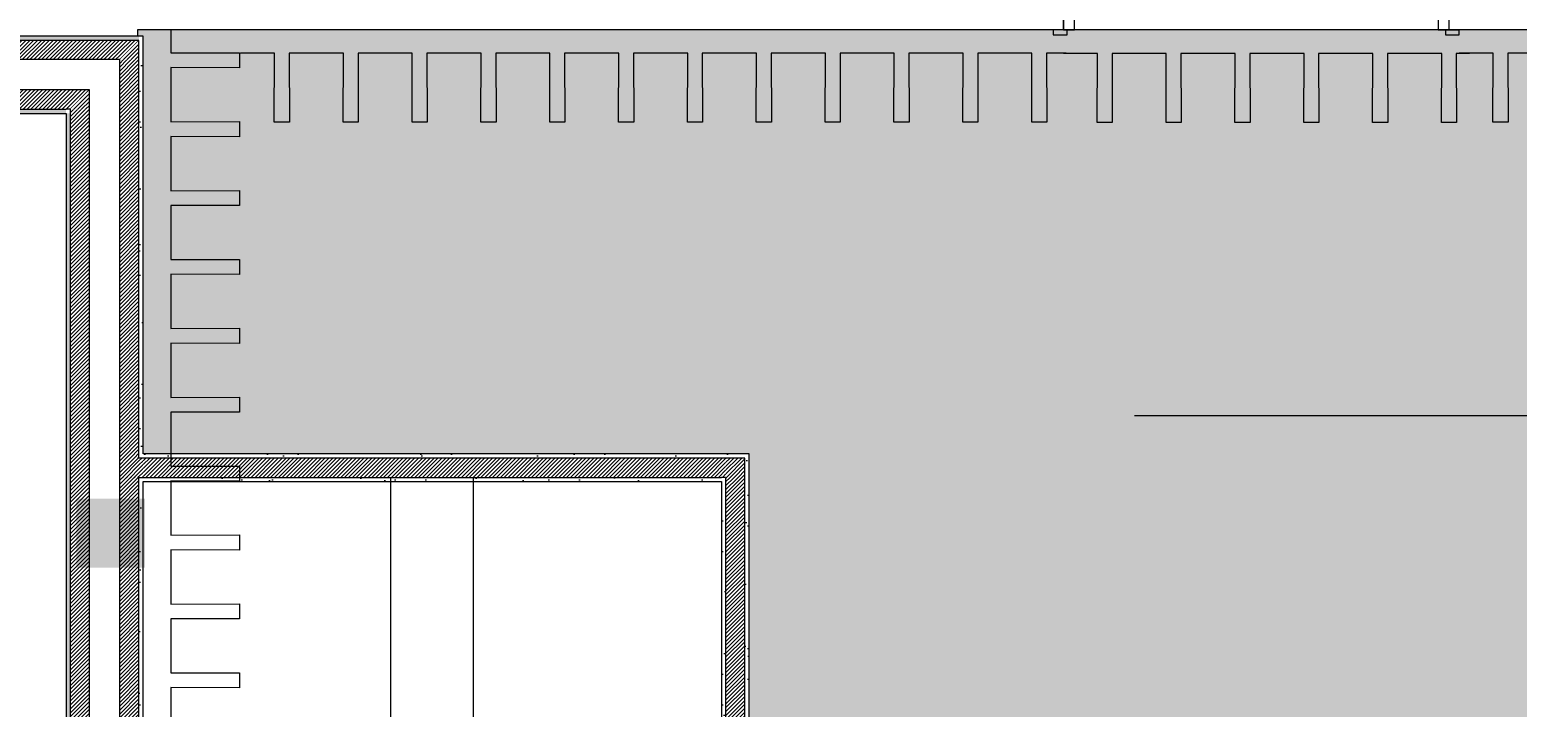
# Model space of a CAD drawing. Header units: millimetres. Extents: x 141848 to 1648660, y -821378 to -151356.
# Drawn here: x 191564 to 196965, y -190869 to -188411 of the extents above; entities that cross this region are included whole.
import ezdxf

# ---------------------------------------------------------------- set-up
doc = ezdxf.new("R2010")
doc.units = ezdxf.units.MM
doc.header["$MEASUREMENT"] = 0
doc.linetypes.add('Wipeout_Contour', pattern=[1000, 0, -1000])
for name, color, linetype in [('ASSIETTE', 7, 'Continuous'), ('Cotations - 1_100', 7, 'Continuous'), ('Nouveau_Co-Structure', 7, 'Continuous'), ('Portes ARCHICAD', 7, 'Continuous'), ('Sols_ Dalles', 7, 'Continuous'), ('Structure - Murs extérieurs', 7, 'Continuous')]:
    doc.layers.add(name, color=color, linetype=linetype)
doc.styles.add('STYLE_GENERE_2', font='')
doc.styles.get('STYLE_GENERE_2').set_extended_font_data('Arial')
doc.dimstyles.new('STYLE_GENERE__1', dxfattribs={"dimtxt": 250, "dimasz": 190, "dimexe": 1.25, "dimexo": 0.625, "dimgap": 0, "dimtad": 1, "dimlfac": 0.001, "dimtxsty": 'STYLE_GENERE_2', "dimblk": 'ARROWHEAD_6', "dimblk1": 'ARROWHEAD_6', "dimblk2": 'ARROWHEAD_6', "dimcen": 2.5, "dimse1": 1, "dimse2": 1, "dimclrd": 7, "dimclre": 7, "dimclrt": 7, "dimazin": 3, "dimtfac": 1, "dimtmove": 0, "dimatfit": 3})
doc.dimstyles.new('STYLE_GENERE__2', dxfattribs={"dimtxt": 250, "dimasz": 190, "dimexe": 1.25, "dimexo": 0.625, "dimgap": 0, "dimtad": 1, "dimlfac": 0.001, "dimtxsty": 'STYLE_GENERE_2', "dimblk": 'ARROWHEAD_6', "dimblk1": 'ARROWHEAD_6', "dimblk2": 'ARROWHEAD_6', "dimcen": 2.5, "dimse1": 1, "dimse2": 1, "dimclrd": 7, "dimclre": 7, "dimclrt": 7, "dimazin": 3, "dimtfac": 1, "dimtmove": 0, "dimatfit": 3})
pattern_1 = [(45, (0, 175), (-55.68466, 55.68466), [0, -52.5, 0, -78.75]), (110, (175, 175), (74.000794, 26.934086), [0, -38.5, 0, -66.5])]
pattern_2 = [(45, (0, 0), (-7.0710678, 7.0710678), [])]

# ---------------------------------------------------------------- blocks, each defined once
blk = doc.blocks.new('Porte double 25_2')
at = {"layer": 'Portes ARCHICAD', "color": 7, "linetype": 'Continuous', "lineweight": 5}
for p, q in [((-672, 672), (-672, 572)), ((-632, 672), (-672, 672)), ((-632, 572), (-632, 672)), ((632, 572), (632, 672)), ((632, 672), (672, 672)), ((672, 672), (672, 572)), ((-672, 572), (-632, 572)), ((-652, 572), (-652, 100)), ((672, 572), (632, 572)), ((652, 572), (652, 100)), ((-687, 184), (-737, 184)), ((-737, 184), (-737, 165)), ((-737, 165), (-687, 165)), ((-700, 165), (-737, 165)), ((-700, 165), (-737, 165)), ((-675, 165), (-700, 165)), ((-700, 165), (-700, 0)), ((-700, 150), (-700, 165)), ((-700, 150), (-700, 165)), ((-687, 165), (-687, 184)), ((-675, 0), (-675, 165)), ((700, 165), (675, 165)), ((675, 165), (675, 0)), ((737, 184), (687, 184)), ((687, 184), (687, 165)), ((687, 165), (737, 165)), ((700, 0), (700, 165)), ((700, 150), (700, 165)), ((700, 150), (700, 165)), ((700, 165), (737, 165)), ((700, 165), (737, 165)), ((737, 165), (737, 184)), ((-700, 80), (-700, 150)), ((-700, 80), (-700, 150)), ((700, 80), (700, 150)), ((700, 80), (700, 150)), ((-700, 0), (-700, 80)), ((-700, 0), (-700, 80)), ((-632, 100), (-672, 100)), ((-672, 100), (-672, 0)), ((-632, 0), (-632, 100)), ((632, 0), (632, 100)), ((632, 100), (672, 100)), ((672, 100), (672, 0)), ((700, 0), (700, 80)), ((700, 0), (700, 80)), ((-700, 0), (-675, 0)), ((-672, 0), (-700, 0)), ((-700, 0), (-700, -115)), ((-700, -30), (-700, 0)), ((-700, -30), (-700, 0)), ((-672, -40), (-672, 0)), ((-672, 0), (-632, 0)), ((672, 0), (632, 0)), ((700, 0), (672, 0)), ((672, 0), (672, -40)), ((675, 0), (700, 0)), ((700, -115), (700, 0)), ((700, -30), (700, 0)), ((700, -30), (700, 0)), ((-700, -100), (-700, -30)), ((-700, -100), (-700, -30)), ((-660, -40), (-672, -40)), ((-660, -115), (-660, -40)), ((672, -40), (660, -40)), ((660, -40), (660, -115)), ((700, -100), (700, -30)), ((700, -100), (700, -30)), ((-700, -115), (-700, -100)), ((-700, -115), (-700, -100)), ((700, -115), (700, -100)), ((700, -115), (700, -100)), ((-687, -115), (-737, -115)), ((-737, -115), (-737, -134)), ((-700, -115), (-737, -115)), ((-700, -115), (-737, -115)), ((-737, -134), (-687, -134)), ((-700, -115), (-660, -115)), ((-687, -134), (-687, -115)), ((660, -115), (700, -115)), ((737, -115), (687, -115)), ((687, -115), (687, -134)), ((687, -134), (737, -134)), ((700, -115), (737, -115)), ((700, -115), (737, -115)), ((737, -134), (737, -115))]:
    blk.add_line(p, q, dxfattribs=at)
at = {"layer": 'Portes ARCHICAD', "color": 7, "linetype": 'Continuous', "lineweight": 5, "flags": 128}
for points in [[(-672, 572), (-672, 100), (-652, 100), (-652, 572)], [(-652, 572), (-652, 100), (-632, 100), (-632, 572)], [(652, 572), (652, 100), (632, 100), (632, 572)], [(672, 572), (672, 100), (652, 100), (652, 572)]]:
    blk.add_lwpolyline(points, close=True, dxfattribs=at)
at = {"layer": 'Portes ARCHICAD', "color": 7, "linetype": 'Continuous', "lineweight": 5}
for centre, start, end in [((-672, 0), 0, 90), ((672, 0), 90, 180)]:
    blk.add_arc(centre, 672, start, end, dxfattribs=at)
blk = doc.blocks.new('Mur_5_1', base_point=(219205.5, -188410.6))
at = {"layer": 'Portes ARCHICAD', "color": 7, "linetype": 'Continuous', "lineweight": 5, "zscale": 1000}
blk.add_blockref('Porte double 25_2', (196017.6, -188295.6), dxfattribs=at)
blk = doc.blocks.new('Mur_19_1', base_point=(191976, -200380.6))
at = {"color": 254, "linetype": 'Wipeout_Contour', "lineweight": 0, "ltscale": 806995.622253}
blk.add_wipeout([(191961, -188449), (191976, -188434), (191961, -188434)], dxfattribs=at)
at = {"color": 254, "linetype": 'Wipeout_Contour', "lineweight": 0, "ltscale": 806985.980567}
blk.add_wipeout([(191696, -188714), (191711, -188699), (191696, -188699)], dxfattribs=at)
at = {"color": 254, "linetype": 'Wipeout_Contour', "lineweight": 0, "ltscale": 1080265.141681036}
blk.add_wipeout([(191961, -189950.1), (191961, -189965.1), (191976, -189965.1), (191976, -189950.1)], dxfattribs=at)
at = {"color": 254, "linetype": 'Wipeout_Contour', "lineweight": 0, "ltscale": 1085652.552651463}
blk.add_wipeout([(191961, -190050.1), (191961, -193676.5), (191976, -193676.5), (191976, -190050.1)], dxfattribs=at)
at = {"linetype": 'Continuous', "lineweight": 5, "true_color": 0x5f5f5f}
h = blk.add_hatch(dxfattribs=at)
h.set_pattern_fill('Enduit_0001', color=251, style=0, pattern_type=2)
h.set_pattern_definition(pattern_1)
h.paths.add_polyline_path([(191961, -188449), (191976, -188434), (191961, -188434)])
h = blk.add_hatch(dxfattribs=at)
h.set_pattern_fill('Enduit_0001', color=251, style=0, pattern_type=2)
h.set_pattern_definition(pattern_1)
h.paths.add_polyline_path([(191696, -188714), (191711, -188699), (191696, -188699)])
h = blk.add_hatch(dxfattribs=at)
h.set_pattern_fill('Enduit_0001', color=251, style=0, pattern_type=2)
h.set_pattern_definition(pattern_1)
h.paths.add_polyline_path([(191961, -189950.1), (191961, -189965.1), (191976, -189965.1), (191976, -189950.1)])
h = blk.add_hatch(dxfattribs=at)
h.set_pattern_fill('Enduit_0001', color=251, style=0, pattern_type=2)
h.set_pattern_definition(pattern_1)
h.paths.add_polyline_path([(191961, -190050.1), (191961, -193676.5), (191976, -193676.5), (191976, -190050.1)])
at = {"color": 254, "linetype": 'Wipeout_Contour', "lineweight": 0, "ltscale": 806955.090002}
blk.add_wipeout([(191891, -188519), (191961, -188449), (191891, -188449)], dxfattribs=at)
at = {"color": 254, "linetype": 'Wipeout_Contour', "lineweight": 0, "ltscale": 1080504.315834568}
blk.add_wipeout([(191961, -190035.1), (191961, -190050.1), (191976, -190050.1), (191976, -190035.1)], dxfattribs=at)
at = {"linetype": 'Continuous', "lineweight": 5, "true_color": 0x5f5f5f}
h = blk.add_hatch(dxfattribs=at)
h.set_pattern_fill('Briques_terre_cuite__int_97', color=251, style=0, pattern_type=2)
h.set_pattern_definition(pattern_2)
h.paths.add_polyline_path([(191891, -188519), (191961, -188449), (191891, -188449)])
h = blk.add_hatch(dxfattribs=at)
h.set_pattern_fill('Enduit_0001', color=251, style=0, pattern_type=2)
h.set_pattern_definition(pattern_1)
h.paths.add_polyline_path([(191961, -190035.1), (191961, -190050.1), (191976, -190050.1), (191976, -190035.1)])
at = {"color": 254, "linetype": 'Wipeout_Contour', "lineweight": 0, "ltscale": 1078136.678633476}
blk.add_wipeout([(191961, -188449), (191961, -189950.1), (191976, -189950.1), (191976, -188449)], dxfattribs=at)
at = {"color": 254, "linetype": 'Wipeout_Contour', "lineweight": 0, "ltscale": 806923.4552}
blk.add_wipeout([(191781, -188629), (191891, -188519), (191781, -188519)], dxfattribs=at)
at = {"color": 254, "linetype": 'Wipeout_Contour', "lineweight": 0, "ltscale": 1085532.522669577}
blk.add_wipeout([(191891, -190035.1), (191891, -193691.5), (191961, -193691.5), (191961, -190035.1)], dxfattribs=at)
at = {"linetype": 'Continuous', "lineweight": 5, "true_color": 0x5f5f5f}
h = blk.add_hatch(dxfattribs=at)
h.set_pattern_fill('Enduit_0001', color=251, style=0, pattern_type=2)
h.set_pattern_definition(pattern_1)
h.paths.add_polyline_path([(191961, -188449), (191961, -189950.1), (191976, -189950.1), (191976, -188449)])
h = blk.add_hatch(dxfattribs=at)
h.set_pattern_fill('Briques_terre_cuite__int_97', color=251, style=0, pattern_type=2)
h.set_pattern_definition(pattern_2)
h.paths.add_polyline_path([(191891, -190035.1), (191891, -193691.5), (191961, -193691.5), (191961, -190035.1)])
at = {"color": 254, "linetype": 'Wipeout_Contour', "lineweight": 0, "ltscale": 806948.540616}
blk.add_wipeout([(191711, -188699), (191781, -188629), (191711, -188629)], dxfattribs=at)
at = {"linetype": 'Continuous', "lineweight": 5, "true_color": 0x5f5f5f}
h = blk.add_hatch(dxfattribs=at)
h.set_pattern_fill('Briques_terre_cuite__int_97', color=251, style=0, pattern_type=2)
h.set_pattern_definition(pattern_2)
h.paths.add_polyline_path([(191711, -188699), (191781, -188629), (191711, -188629)])
at = {"color": 254, "linetype": 'Wipeout_Contour', "lineweight": 0, "ltscale": 807016.821434}
blk.add_wipeout([(191961, -188449), (191976, -188449), (191976, -188434)], dxfattribs=at)
at = {"color": 254, "linetype": 'Wipeout_Contour', "lineweight": 0, "ltscale": 1080263.91144408}
blk.add_wipeout([(191891, -189965.1), (191891, -190035.1), (191961, -190035.1), (191961, -189965.1)], dxfattribs=at)
at = {"linetype": 'Continuous', "lineweight": 5, "true_color": 0x5f5f5f}
h = blk.add_hatch(dxfattribs=at)
h.set_pattern_fill('Enduit_0001', color=251, style=0, pattern_type=2)
h.set_pattern_definition(pattern_1)
h.paths.add_polyline_path([(191961, -188449), (191976, -188449), (191976, -188434)])
h = blk.add_hatch(dxfattribs=at)
h.set_pattern_fill('Briques_terre_cuite__int_97', color=251, style=0, pattern_type=2)
h.set_pattern_definition(pattern_2)
h.paths.add_polyline_path([(191891, -189965.1), (191891, -190035.1), (191961, -190035.1), (191961, -189965.1)])
at = {"color": 7, "linetype": 'Continuous', "lineweight": 5}
for p, q in [((191961, -190035.1), (191976, -190035.1)), ((191961, -193691.5), (191961, -190035.1))]:
    blk.add_line(p, q, dxfattribs=at)
at = {"color": 7, "linetype": 'Continuous', "lineweight": 5, "flags": 128}
blk.add_lwpolyline([(191976, -193676.5), (191976, -190050.1)], dxfattribs=at)
at = {"color": 254, "linetype": 'Wipeout_Contour', "lineweight": 0, "ltscale": 1085563.623889764}
blk.add_wipeout([(191696, -188714), (191696, -195458.4), (191711, -195458.4), (191711, -188714)], dxfattribs=at)
at = {"linetype": 'Continuous', "lineweight": 5, "true_color": 0x5f5f5f}
h = blk.add_hatch(dxfattribs=at)
h.set_pattern_fill('Enduit_0001', color=251, style=0, pattern_type=2)
h.set_pattern_definition(pattern_1)
h.paths.add_polyline_path([(191696, -188714), (191696, -195458.4), (191711, -195458.4), (191711, -188714)])
at = {"color": 254, "linetype": 'Wipeout_Contour', "lineweight": 0, "ltscale": 1078134.809860326}
blk.add_wipeout([(191891, -188519), (191891, -189965.1), (191961, -189965.1), (191961, -188519)], dxfattribs=at)
at = {"linetype": 'Continuous', "lineweight": 5, "true_color": 0x5f5f5f}
h = blk.add_hatch(dxfattribs=at)
h.set_pattern_fill('Briques_terre_cuite__int_97', color=251, style=0, pattern_type=2)
h.set_pattern_definition(pattern_2)
h.paths.add_polyline_path([(191891, -188519), (191891, -189965.1), (191961, -189965.1), (191961, -188519)])
at = {"color": 7, "linetype": 'Continuous', "lineweight": 5}
blk.add_line((191976, -189965.1), (191961, -189965.1), dxfattribs=at)
at = {"color": 254, "linetype": 'Wipeout_Contour', "lineweight": 0, "ltscale": 807007.181971}
blk.add_wipeout([(191696, -188714), (191711, -188714), (191711, -188699)], dxfattribs=at)
at = {"linetype": 'Continuous', "lineweight": 5, "true_color": 0x5f5f5f}
h = blk.add_hatch(dxfattribs=at)
h.set_pattern_fill('Enduit_0001', color=251, style=0, pattern_type=2)
h.set_pattern_definition(pattern_1)
h.paths.add_polyline_path([(191696, -188714), (191711, -188714), (191711, -188699)])
at = {"color": 254, "linetype": 'Wipeout_Contour', "lineweight": 0, "ltscale": 807054.068103}
blk.add_wipeout([(191891, -188519), (191961, -188519), (191961, -188449)], dxfattribs=at)
at = {"color": 254, "linetype": 'Wipeout_Contour', "lineweight": 0, "ltscale": 1085818.902740489}
blk.add_wipeout([(191891, -188629), (191781, -188629), (191781, -195458.4), (191891, -195458.4)], dxfattribs=at)
at = {"linetype": 'Continuous', "lineweight": 5, "true_color": 0x5f5f5f}
h = blk.add_hatch(dxfattribs=at)
h.set_pattern_fill('Briques_terre_cuite__int_97', color=251, style=0, pattern_type=2)
h.set_pattern_definition(pattern_2)
h.paths.add_polyline_path([(191891, -188519), (191961, -188519), (191961, -188449)])
at = {"color": 7, "linetype": 'Continuous', "lineweight": 5}
for p, q in [((191961, -188449), (191891, -188449)), ((191961, -188519), (191961, -188449)), ((191961, -189965.1), (191961, -188519))]:
    blk.add_line(p, q, dxfattribs=at)
at = {"color": 7, "linetype": 'Continuous', "lineweight": 5, "flags": 128}
for points in [[(191976, -188434), (191961, -188434)], [(191976, -189950.1), (191976, -188434)]]:
    blk.add_lwpolyline(points, dxfattribs=at)
at = {"color": 254, "linetype": 'Wipeout_Contour', "lineweight": 0, "ltscale": 1085662.684709702}
blk.add_wipeout([(191781, -188699), (191711, -188699), (191711, -195458.4), (191781, -195458.4)], dxfattribs=at)
at = {"linetype": 'Continuous', "lineweight": 5, "true_color": 0x5f5f5f}
h = blk.add_hatch(dxfattribs=at)
h.set_pattern_fill('Briques_terre_cuite__int_97', color=251, style=0, pattern_type=2)
h.set_pattern_definition(pattern_2)
h.paths.add_polyline_path([(191781, -188699), (191711, -188699), (191711, -195458.4), (191781, -195458.4)])
at = {"color": 254, "linetype": 'Wipeout_Contour', "lineweight": 0, "ltscale": 807079.000846}
blk.add_wipeout([(191781, -188629), (191891, -188629), (191891, -188519)], dxfattribs=at)
at = {"color": 7, "linetype": 'Continuous', "lineweight": 5}
for p, q in [((191891, -188519), (191781, -188519)), ((191891, -188629), (191891, -188519)), ((191891, -195458.4), (191891, -188629))]:
    blk.add_line(p, q, dxfattribs=at)
at = {"color": 254, "linetype": 'Wipeout_Contour', "lineweight": 0, "ltscale": 807047.520859}
blk.add_wipeout([(191711, -188699), (191781, -188699), (191781, -188629)], dxfattribs=at)
at = {"linetype": 'Continuous', "lineweight": 5, "true_color": 0x5f5f5f}
h = blk.add_hatch(dxfattribs=at)
h.set_pattern_fill('Briques_terre_cuite__int_97', color=251, style=0, pattern_type=2)
h.set_pattern_definition(pattern_2)
h.paths.add_polyline_path([(191711, -188699), (191781, -188699), (191781, -188629)])
at = {"color": 7, "linetype": 'Continuous', "lineweight": 5}
for p, q in [((191781, -188629), (191711, -188629)), ((191781, -188699), (191781, -188629)), ((191711, -188699), (191696, -188699)), ((191711, -188699), (191711, -195458.4)), ((191781, -195458.4), (191781, -188699))]:
    blk.add_line(p, q, dxfattribs=at)
at = {"color": 7, "linetype": 'Continuous', "lineweight": 5, "flags": 128}
blk.add_lwpolyline([(191696, -188714), (191696, -195458.4)], dxfattribs=at)
blk = doc.blocks.new('Mur_75_1', base_point=(185576, -188434))
at = {"color": 254, "linetype": 'Wipeout_Contour', "lineweight": 0, "ltscale": 1066577.893800127}
blk.add_wipeout([(185311, -188449), (191961, -188449), (191961, -188434), (185311, -188434)], dxfattribs=at)
at = {"color": 254, "linetype": 'Wipeout_Contour', "lineweight": 0, "ltscale": 1067320.987333229}
blk.add_wipeout([(185576, -188714), (191696, -188714), (191696, -188699), (185576, -188699)], dxfattribs=at)
at = {"linetype": 'Continuous', "lineweight": 5, "true_color": 0x5f5f5f}
h = blk.add_hatch(dxfattribs=at)
h.set_pattern_fill('Enduit_0001', color=251, style=0, pattern_type=2)
h.set_pattern_definition(pattern_1)
h.paths.add_polyline_path([(185311, -188449), (191961, -188449), (191961, -188434), (185311, -188434)])
h = blk.add_hatch(dxfattribs=at)
h.set_pattern_fill('Enduit_0001', color=251, style=0, pattern_type=2)
h.set_pattern_definition(pattern_1)
h.paths.add_polyline_path([(185576, -188714), (191696, -188714), (191696, -188699), (185576, -188699)])
at = {"color": 254, "linetype": 'Wipeout_Contour', "lineweight": 0, "ltscale": 1066696.329537219}
blk.add_wipeout([(185381, -188519), (191891, -188519), (191891, -188449), (185381, -188449)], dxfattribs=at)
at = {"linetype": 'Continuous', "lineweight": 5, "true_color": 0x5f5f5f}
h = blk.add_hatch(dxfattribs=at)
h.set_pattern_fill('Briques_terre_cuite__int_97', color=251, style=0, pattern_type=2)
h.set_pattern_definition(pattern_2)
h.paths.add_polyline_path([(185381, -188519), (191891, -188519), (191891, -188449), (185381, -188449)])
at = {"color": 7, "linetype": 'Continuous', "lineweight": 5}
for p, q in [((191891, -188449), (185381, -188449)), ((191961, -188449), (191891, -188449))]:
    blk.add_line(p, q, dxfattribs=at)
at = {"color": 7, "linetype": 'Continuous', "lineweight": 5, "flags": 128}
blk.add_lwpolyline([(191961, -188434), (185311, -188434)], dxfattribs=at)
at = {"color": 254, "linetype": 'Wipeout_Contour', "lineweight": 0, "ltscale": 1066948.192809023}
blk.add_wipeout([(185491, -188629), (191781, -188629), (191781, -188519), (185491, -188519)], dxfattribs=at)
at = {"color": 7, "linetype": 'Continuous', "lineweight": 5}
for p, q in [((191781, -188519), (185491, -188519)), ((191891, -188519), (191781, -188519))]:
    blk.add_line(p, q, dxfattribs=at)
at = {"color": 254, "linetype": 'Wipeout_Contour', "lineweight": 0, "ltscale": 1067201.109110958}
blk.add_wipeout([(185561, -188699), (191711, -188699), (191711, -188629), (185561, -188629)], dxfattribs=at)
at = {"linetype": 'Continuous', "lineweight": 5, "true_color": 0x5f5f5f}
h = blk.add_hatch(dxfattribs=at)
h.set_pattern_fill('Briques_terre_cuite__int_97', color=251, style=0, pattern_type=2)
h.set_pattern_definition(pattern_2)
h.paths.add_polyline_path([(185561, -188699), (191711, -188699), (191711, -188629), (185561, -188629)])
at = {"color": 7, "linetype": 'Continuous', "lineweight": 5}
for p, q in [((191711, -188629), (185561, -188629)), ((191781, -188629), (191711, -188629)), ((185576, -188699), (191696, -188699)), ((191711, -188699), (191696, -188699))]:
    blk.add_line(p, q, dxfattribs=at)
at = {"color": 7, "linetype": 'Continuous', "lineweight": 5, "flags": 128}
blk.add_lwpolyline([(185576, -188714), (191696, -188714)], dxfattribs=at)
blk = doc.blocks.new('Mur_152_1', base_point=(194161, -190035.1))
at = {"color": 254, "linetype": 'Wipeout_Contour', "lineweight": 0, "ltscale": 814892.893472}
blk.add_wipeout([(194161, -189950.1), (194161, -189965.1), (194176, -189950.1)], dxfattribs=at).dxf.layer = 'Structure - Murs extérieurs'
at = {"color": 254, "linetype": 'Wipeout_Contour', "lineweight": 0, "ltscale": 814889.019809}
blk.add_wipeout([(194076, -190035.1), (194076, -190050.1), (194091, -190035.1)], dxfattribs=at).dxf.layer = 'Structure - Murs extérieurs'
at = {"layer": 'Structure - Murs extérieurs', "linetype": 'Continuous', "lineweight": 5, "true_color": 0x5f5f5f}
h = blk.add_hatch(dxfattribs=at)
h.set_pattern_fill('Enduit_0001', color=251, style=0, pattern_type=2)
h.set_pattern_definition(pattern_1)
h.paths.add_polyline_path([(194161, -189950.1), (194161, -189965.1), (194176, -189950.1)])
h = blk.add_hatch(dxfattribs=at)
h.set_pattern_fill('Enduit_0001', color=251, style=0, pattern_type=2)
h.set_pattern_definition(pattern_1)
h.paths.add_polyline_path([(194076, -190035.1), (194076, -190050.1), (194091, -190035.1)])
at = {"color": 254, "linetype": 'Wipeout_Contour', "lineweight": 0, "ltscale": 814852.056769}
blk.add_wipeout([(194091, -189965.1), (194091, -190035.1), (194161, -189965.1)], dxfattribs=at).dxf.layer = 'Structure - Murs extérieurs'
at = {"layer": 'Structure - Murs extérieurs', "linetype": 'Continuous', "lineweight": 5, "true_color": 0x5f5f5f}
h = blk.add_hatch(dxfattribs=at)
h.set_pattern_fill('Briques_terre_cuite__int_97', color=251, style=0, pattern_type=2)
h.set_pattern_definition(pattern_2)
h.paths.add_polyline_path([(194091, -189965.1), (194091, -190035.1), (194161, -189965.1)])
at = {"color": 254, "linetype": 'Wipeout_Contour', "lineweight": 0, "ltscale": 1091895.757030172}
blk.add_wipeout([(194161, -189965.1), (194161, -193761.5), (194176, -193761.5), (194176, -189965.1)], dxfattribs=at).dxf.layer = 'Structure - Murs extérieurs'
at = {"color": 254, "linetype": 'Wipeout_Contour', "lineweight": 0, "ltscale": 1091652.763109705}
blk.add_wipeout([(194076, -190050.1), (194076, -193676.5), (194091, -193676.5), (194091, -190050.1)], dxfattribs=at).dxf.layer = 'Structure - Murs extérieurs'
at = {"layer": 'Structure - Murs extérieurs', "linetype": 'Continuous', "lineweight": 5, "true_color": 0x5f5f5f}
h = blk.add_hatch(dxfattribs=at)
h.set_pattern_fill('Enduit_0001', color=251, style=0, pattern_type=2)
h.set_pattern_definition(pattern_1)
h.paths.add_polyline_path([(194161, -189965.1), (194161, -193761.5), (194176, -193761.5), (194176, -189965.1)])
h = blk.add_hatch(dxfattribs=at)
h.set_pattern_fill('Enduit_0001', color=251, style=0, pattern_type=2)
h.set_pattern_definition(pattern_1)
h.paths.add_polyline_path([(194076, -190050.1), (194076, -193676.5), (194091, -193676.5), (194091, -190050.1)])
at = {"color": 254, "linetype": 'Wipeout_Contour', "lineweight": 0, "ltscale": 814914.089898}
blk.add_wipeout([(194161, -189965.1), (194176, -189965.1), (194176, -189950.1)], dxfattribs=at).dxf.layer = 'Structure - Murs extérieurs'
at = {"color": 254, "linetype": 'Wipeout_Contour', "lineweight": 0, "ltscale": 814910.216962}
blk.add_wipeout([(194076, -190050.1), (194091, -190050.1), (194091, -190035.1)], dxfattribs=at).dxf.layer = 'Structure - Murs extérieurs'
at = {"layer": 'Structure - Murs extérieurs', "linetype": 'Continuous', "lineweight": 5, "true_color": 0x5f5f5f}
h = blk.add_hatch(dxfattribs=at)
h.set_pattern_fill('Enduit_0001', color=251, style=0, pattern_type=2)
h.set_pattern_definition(pattern_1)
h.paths.add_polyline_path([(194161, -189965.1), (194176, -189965.1), (194176, -189950.1)])
h = blk.add_hatch(dxfattribs=at)
h.set_pattern_fill('Enduit_0001', color=251, style=0, pattern_type=2)
h.set_pattern_definition(pattern_1)
h.paths.add_polyline_path([(194076, -190050.1), (194091, -190050.1), (194091, -190035.1)])
at = {"color": 254, "linetype": 'Wipeout_Contour', "lineweight": 0, "ltscale": 1091773.8754733}
blk.add_wipeout([(194091, -190035.1), (194091, -193691.5), (194161, -193691.5), (194161, -190035.1)], dxfattribs=at).dxf.layer = 'Structure - Murs extérieurs'
at = {"layer": 'Structure - Murs extérieurs', "linetype": 'Continuous', "lineweight": 5, "true_color": 0x5f5f5f}
h = blk.add_hatch(dxfattribs=at)
h.set_pattern_fill('Briques_terre_cuite__int_97', color=251, style=0, pattern_type=2)
h.set_pattern_definition(pattern_2)
h.paths.add_polyline_path([(194091, -190035.1), (194091, -193691.5), (194161, -193691.5), (194161, -190035.1)])
at = {"color": 254, "linetype": 'Wipeout_Contour', "lineweight": 0, "ltscale": 814951.030819}
blk.add_wipeout([(194091, -190035.1), (194161, -190035.1), (194161, -189965.1)], dxfattribs=at).dxf.layer = 'Structure - Murs extérieurs'
at = {"layer": 'Structure - Murs extérieurs', "linetype": 'Continuous', "lineweight": 5, "true_color": 0x5f5f5f}
h = blk.add_hatch(dxfattribs=at)
h.set_pattern_fill('Briques_terre_cuite__int_97', color=251, style=0, pattern_type=2)
h.set_pattern_definition(pattern_2)
h.paths.add_polyline_path([(194091, -190035.1), (194161, -190035.1), (194161, -189965.1)])
at = {"layer": 'Structure - Murs extérieurs', "color": 7, "linetype": 'Continuous', "lineweight": 5}
for p, q in [((194161, -189965.1), (194091, -189965.1)), ((194161, -190035.1), (194161, -189965.1)), ((194091, -190035.1), (194076, -190035.1)), ((194091, -190035.1), (194091, -193691.5)), ((194161, -193691.5), (194161, -190035.1))]:
    blk.add_line(p, q, dxfattribs=at)
at = {"layer": 'Structure - Murs extérieurs', "color": 7, "linetype": 'Continuous', "lineweight": 5, "flags": 128}
for points in [[(194176, -189950.1), (194161, -189950.1)], [(194176, -193776.5), (194176, -189950.1)], [(194076, -190050.1), (194076, -193676.5)]]:
    blk.add_lwpolyline(points, dxfattribs=at)
blk = doc.blocks.new('Mur_158_1', base_point=(194161, -190035.1))
at = {"color": 254, "linetype": 'Wipeout_Contour', "lineweight": 0, "ltscale": 1080384.726475015}
blk.add_wipeout([(191961, -189965.1), (191961, -190035.1), (191976, -190035.1), (191976, -189965.1)], dxfattribs=at).dxf.layer = 'Structure - Murs extérieurs'
at = {"layer": 'Structure - Murs extérieurs', "linetype": 'Continuous', "lineweight": 5, "true_color": 0x5f5f5f}
h = blk.add_hatch(dxfattribs=at)
h.set_pattern_fill('Briques_terre_cuite__int_97', color=251, style=0, pattern_type=2)
h.set_pattern_definition(pattern_2)
h.paths.add_polyline_path([(191961, -189965.1), (191961, -190035.1), (191976, -190035.1), (191976, -189965.1)])
at = {"color": 254, "linetype": 'Wipeout_Contour', "lineweight": 0, "ltscale": 1083401.509312581}
blk.add_wipeout([(194161, -189950.1), (191976, -189950.1), (191976, -189965.1), (194161, -189965.1)], dxfattribs=at).dxf.layer = 'Structure - Murs extérieurs'
at = {"color": 254, "linetype": 'Wipeout_Contour', "lineweight": 0, "ltscale": 1083518.516315165}
blk.add_wipeout([(194076, -190035.1), (191976, -190035.1), (191976, -190050.1), (194076, -190050.1)], dxfattribs=at).dxf.layer = 'Structure - Murs extérieurs'
at = {"layer": 'Structure - Murs extérieurs', "linetype": 'Continuous', "lineweight": 5, "true_color": 0x5f5f5f}
h = blk.add_hatch(dxfattribs=at)
h.set_pattern_fill('Enduit_0001', color=251, style=0, pattern_type=2)
h.set_pattern_definition(pattern_1)
h.paths.add_polyline_path([(194161, -189950.1), (191976, -189950.1), (191976, -189965.1), (194161, -189965.1)])
h = blk.add_hatch(dxfattribs=at)
h.set_pattern_fill('Enduit_0001', color=251, style=0, pattern_type=2)
h.set_pattern_definition(pattern_1)
h.paths.add_polyline_path([(194076, -190035.1), (191976, -190035.1), (191976, -190050.1), (194076, -190050.1)])
at = {"color": 254, "linetype": 'Wipeout_Contour', "lineweight": 0, "ltscale": 1083420.696338777}
blk.add_wipeout([(194091, -189965.1), (191976, -189965.1), (191976, -190035.1), (194091, -190035.1)], dxfattribs=at).dxf.layer = 'Structure - Murs extérieurs'
at = {"layer": 'Structure - Murs extérieurs', "linetype": 'Continuous', "lineweight": 5, "true_color": 0x5f5f5f}
h = blk.add_hatch(dxfattribs=at)
h.set_pattern_fill('Briques_terre_cuite__int_97', color=251, style=0, pattern_type=2)
h.set_pattern_definition(pattern_2)
h.paths.add_polyline_path([(194091, -189965.1), (191976, -189965.1), (191976, -190035.1), (194091, -190035.1)])
at = {"layer": 'Structure - Murs extérieurs', "color": 7, "linetype": 'Continuous', "lineweight": 5}
for p, q in [((191976, -189965.1), (191961, -189965.1)), ((194091, -189965.1), (191976, -189965.1)), ((194161, -189965.1), (194091, -189965.1)), ((191961, -190035.1), (191976, -190035.1)), ((191976, -190035.1), (194076, -190035.1)), ((194091, -190035.1), (194076, -190035.1))]:
    blk.add_line(p, q, dxfattribs=at)
at = {"layer": 'Structure - Murs extérieurs', "color": 7, "linetype": 'Continuous', "lineweight": 5, "flags": 128}
for points in [[(194161, -189950.1), (191976, -189950.1)], [(191976, -190050.1), (194076, -190050.1)]]:
    blk.add_lwpolyline(points, dxfattribs=at)
blk = doc.blocks.new('Tôle profilée 25_30')
at = {"color": 7, "linetype": 'Continuous', "lineweight": 5}
for p, q in [((0, 2997.7), (0, 2926.5)), ((-250, 2927.5), (-250, 2900)), ((0, 2926.5), (-250, 2927.5)), ((-250, 2900), (-250, 2872.5)), ((-250, 2872.5), (0, 2873.5)), ((0, 2873.5), (0, 2676.5)), ((-250, 2677.5), (-250, 2650)), ((0, 2676.5), (-250, 2677.5)), ((-250, 2650), (-250, 2622.5)), ((-250, 2622.5), (0, 2623.5)), ((0, 2623.5), (0, 2426.5)), ((-250, 2427.5), (-250, 2400)), ((0, 2426.5), (-250, 2427.5)), ((-250, 2400), (-250, 2372.5)), ((-250, 2372.5), (0, 2373.5)), ((0, 2373.5), (0, 2176.5)), ((-250, 2177.5), (-250, 2150)), ((0, 2176.5), (-250, 2177.5)), ((-250, 2150), (-250, 2122.5)), ((-250, 2122.5), (0, 2123.5)), ((0, 2123.5), (0, 1926.5)), ((-250, 1927.5), (-250, 1900)), ((0, 1926.5), (-250, 1927.5)), ((-250, 1900), (-250, 1872.5)), ((-250, 1872.5), (0, 1873.5)), ((0, 1873.5), (0, 1676.5)), ((-250, 1677.5), (-250, 1650)), ((0, 1676.5), (-250, 1677.5)), ((-250, 1650), (-250, 1622.5)), ((-250, 1622.5), (0, 1623.5)), ((0, 1623.5), (0, 1426.5)), ((-250, 1427.5), (-250, 1400)), ((0, 1426.5), (-250, 1427.5)), ((-250, 1400), (-250, 1372.5)), ((-250, 1372.5), (0, 1373.5)), ((0, 1373.5), (0, 1176.5)), ((-250, 1177.5), (-250, 1150)), ((0, 1176.5), (-250, 1177.5)), ((-250, 1150), (-250, 1122.5)), ((-250, 1122.5), (0, 1123.5)), ((0, 1123.5), (0, 926.5)), ((-250, 927.5), (-250, 900)), ((0, 926.5), (-250, 927.5)), ((-250, 900), (-250, 872.5)), ((-250, 872.5), (0, 873.5)), ((0, 873.5), (0, 676.5)), ((-250, 677.5), (-250, 650)), ((0, 676.5), (-250, 677.5)), ((-250, 650), (-250, 622.5)), ((-250, 622.5), (0, 623.5)), ((0, 623.5), (0, 426.5)), ((-250, 427.5), (-250, 400)), ((0, 426.5), (-250, 427.5)), ((-250, 400), (-250, 372.5)), ((-250, 372.5), (0, 373.5)), ((0, 373.5), (0, 176.5)), ((-250, 177.5), (-250, 150)), ((0, 176.5), (-250, 177.5)), ((-250, 150), (-250, 122.5)), ((-250, 122.5), (0, 123.5)), ((0, 123.5), (0, 0))]:
    blk.add_line(p, q, dxfattribs=at)
blk = doc.blocks.new('Tôle profilée 25_31')
at = {"color": 7, "linetype": 'Continuous', "lineweight": 5}
for p, q in [((0, 3758.3), (0, 3676.5)), ((-250, 3677.5), (-250, 3650)), ((0, 3676.5), (-250, 3677.5)), ((-250, 3650), (-250, 3622.5)), ((-250, 3622.5), (0, 3623.5)), ((0, 3623.5), (0, 3426.5)), ((-250, 3427.5), (-250, 3400)), ((0, 3426.5), (-250, 3427.5)), ((-250, 3400), (-250, 3372.5)), ((-250, 3372.5), (0, 3373.5)), ((0, 3373.5), (0, 3176.5)), ((-250, 3177.5), (-250, 3150)), ((0, 3176.5), (-250, 3177.5)), ((-250, 3150), (-250, 3122.5)), ((-250, 3122.5), (0, 3123.5)), ((0, 3123.5), (0, 2926.5)), ((-250, 2927.5), (-250, 2900)), ((0, 2926.5), (-250, 2927.5)), ((-250, 2900), (-250, 2872.5)), ((-250, 2872.5), (0, 2873.5)), ((0, 2873.5), (0, 2676.5)), ((-250, 2677.5), (-250, 2650)), ((0, 2676.5), (-250, 2677.5)), ((-250, 2650), (-250, 2622.5)), ((-250, 2622.5), (0, 2623.5)), ((0, 2623.5), (0, 2426.5)), ((-250, 2427.5), (-250, 2400)), ((0, 2426.5), (-250, 2427.5)), ((-250, 2400), (-250, 2372.5)), ((-250, 2372.5), (0, 2373.5)), ((0, 2373.5), (0, 2176.5)), ((-250, 2177.5), (-250, 2150)), ((0, 2176.5), (-250, 2177.5)), ((-250, 2150), (-250, 2122.5)), ((-250, 2122.5), (0, 2123.5)), ((0, 2123.5), (0, 1926.5)), ((-250, 1927.5), (-250, 1900)), ((0, 1926.5), (-250, 1927.5)), ((-250, 1900), (-250, 1872.5)), ((-250, 1872.5), (0, 1873.5)), ((0, 1873.5), (0, 1676.5)), ((-250, 1677.5), (-250, 1650)), ((0, 1676.5), (-250, 1677.5)), ((-250, 1650), (-250, 1622.5)), ((-250, 1622.5), (0, 1623.5)), ((0, 1623.5), (0, 1426.5)), ((-250, 1427.5), (-250, 1400)), ((0, 1426.5), (-250, 1427.5)), ((-250, 1400), (-250, 1372.5)), ((-250, 1372.5), (0, 1373.5)), ((0, 1373.5), (0, 1176.5)), ((-250, 1177.5), (-250, 1150)), ((0, 1176.5), (-250, 1177.5)), ((-250, 1150), (-250, 1122.5)), ((-250, 1122.5), (0, 1123.5)), ((0, 1123.5), (0, 926.5)), ((-250, 927.5), (-250, 900)), ((0, 926.5), (-250, 927.5)), ((-250, 900), (-250, 872.5)), ((-250, 872.5), (0, 873.5)), ((0, 873.5), (0, 676.5)), ((-250, 677.5), (-250, 650)), ((0, 676.5), (-250, 677.5)), ((-250, 650), (-250, 622.5)), ((-250, 622.5), (0, 623.5)), ((0, 623.5), (0, 426.5)), ((-250, 427.5), (-250, 400)), ((0, 426.5), (-250, 427.5)), ((-250, 400), (-250, 372.5)), ((-250, 372.5), (0, 373.5)), ((0, 373.5), (0, 176.5)), ((-250, 177.5), (-250, 150)), ((0, 176.5), (-250, 177.5)), ((-250, 150), (-250, 122.5)), ((-250, 122.5), (0, 123.5)), ((0, 123.5), (0, 0))]:
    blk.add_line(p, q, dxfattribs=at)
blk = doc.blocks.new('Tôle profilée 25_41')
at = {"color": 7, "linetype": 'Continuous', "lineweight": 5}
for p, q in [((0, 1474), (0, 1426.5)), ((-250, 1427.5), (-250, 1400)), ((0, 1426.5), (-250, 1427.5)), ((-250, 1400), (-250, 1372.5)), ((-250, 1372.5), (0, 1373.5)), ((0, 1373.5), (0, 1176.5)), ((-250, 1177.5), (-250, 1150)), ((0, 1176.5), (-250, 1177.5)), ((-250, 1150), (-250, 1122.5)), ((-250, 1122.5), (0, 1123.5)), ((0, 1123.5), (0, 926.5)), ((-250, 927.5), (-250, 900)), ((0, 926.5), (-250, 927.5)), ((-250, 900), (-250, 872.5)), ((-250, 872.5), (0, 873.5)), ((0, 873.5), (0, 676.5)), ((-250, 677.5), (-250, 650)), ((0, 676.5), (-250, 677.5)), ((-250, 650), (-250, 622.5)), ((-250, 622.5), (0, 623.5)), ((0, 623.5), (0, 426.5)), ((-250, 427.5), (-250, 400)), ((0, 426.5), (-250, 427.5)), ((-250, 400), (-250, 372.5)), ((-250, 372.5), (0, 373.5)), ((0, 373.5), (0, 176.5)), ((-250, 177.5), (-250, 150)), ((0, 176.5), (-250, 177.5)), ((-250, 150), (-250, 122.5)), ((-250, 122.5), (0, 123.5)), ((0, 123.5), (0, 0))]:
    blk.add_line(p, q, dxfattribs=at)
blk = doc.blocks.new('Tôle profilée 25_48')
at = {"color": 7, "linetype": 'Continuous', "lineweight": 5}
for p, q in [((0, 7010.8), (0, 6926.5)), ((-250, 6927.5), (-250, 6900)), ((0, 6926.5), (-250, 6927.5)), ((-250, 6900), (-250, 6872.5)), ((-250, 6872.5), (0, 6873.5)), ((0, 6873.5), (0, 6676.5)), ((-250, 6677.5), (-250, 6650)), ((0, 6676.5), (-250, 6677.5)), ((-250, 6650), (-250, 6622.5)), ((-250, 6622.5), (0, 6623.5)), ((0, 6623.5), (0, 6426.5)), ((-250, 6427.5), (-250, 6400)), ((0, 6426.5), (-250, 6427.5)), ((-250, 6400), (-250, 6372.5)), ((-250, 6372.5), (0, 6373.5)), ((0, 6373.5), (0, 6176.5)), ((-250, 6177.5), (-250, 6150)), ((0, 6176.5), (-250, 6177.5)), ((-250, 6150), (-250, 6122.5)), ((-250, 6122.5), (0, 6123.5)), ((0, 6123.5), (0, 5926.5)), ((-250, 5927.5), (-250, 5900)), ((0, 5926.5), (-250, 5927.5)), ((-250, 5900), (-250, 5872.5)), ((-250, 5872.5), (0, 5873.5)), ((0, 5873.5), (0, 5676.5)), ((-250, 5677.5), (-250, 5650)), ((0, 5676.5), (-250, 5677.5)), ((-250, 5650), (-250, 5622.5)), ((-250, 5622.5), (0, 5623.5)), ((0, 5623.5), (0, 5426.5)), ((-250, 5427.5), (-250, 5400)), ((0, 5426.5), (-250, 5427.5)), ((-250, 5400), (-250, 5372.5)), ((-250, 5372.5), (0, 5373.5)), ((0, 5373.5), (0, 5176.5)), ((-250, 5177.5), (-250, 5150)), ((0, 5176.5), (-250, 5177.5)), ((-250, 5150), (-250, 5122.5)), ((-250, 5122.5), (0, 5123.5)), ((0, 5123.5), (0, 4926.5)), ((-250, 4927.5), (-250, 4900)), ((0, 4926.5), (-250, 4927.5)), ((-250, 4900), (-250, 4872.5)), ((-250, 4872.5), (0, 4873.5)), ((0, 4873.5), (0, 4676.5)), ((-250, 4677.5), (-250, 4650)), ((0, 4676.5), (-250, 4677.5)), ((-250, 4650), (-250, 4622.5)), ((-250, 4622.5), (0, 4623.5)), ((0, 4623.5), (0, 4426.5))]:
    blk.add_line(p, q, dxfattribs=at)
blk = doc.blocks.new('*D492')
at = {"layer": 'Cotations - 1_100', "color": 7, "linetype": 'Continuous', "lineweight": 5}
for p, q in [((185555.5, -198123.5), (185555.5, -197748.5)), ((191696, -198123.5), (191696, -197748.5)), ((185655.5, -197836), (185455.5, -198036)), ((191596, -198036), (191796, -197836)), ((185555.5, -197936), (191696, -197936)), ((191696, -197936), (191846, -197936))]:
    blk.add_line(p, q, dxfattribs=at)
at = {"layer": 'Cotations - 1_100', "color": 7, "lineweight": 5, "insert": (188293.2, -197886), "char_height": 250, "attachment_point": 7, "style": 'STYLE_GENERE_2'}
blk.add_mtext('\\A1;{\\pql;\\fArial|b0|i0|c0|p38;6,14}', dxfattribs=at)
blk = doc.blocks.new('ARROWHEAD_6')
at = {"color": 0, "linetype": 'Continuous', "lineweight": 0}
for p, q in [((-0.5, -0.5), (0.5, 0.5)), ((0, 0), (-1, 0))]:
    blk.add_line(p, q, dxfattribs=at)
blk = doc.blocks.new('*D524')
at = {"layer": 'Cotations - 1_100', "color": 7, "linetype": 'Continuous', "lineweight": 5}
for p, q in [((183746.7, -188714), (183746.7, -188564)), ((183846.7, -188814), (183646.7, -188614)), ((183934.2, -188714), (183559.2, -188714)), ((183746.7, -193661.5), (183746.7, -188714)), ((183646.7, -193561.5), (183846.7, -193761.5)), ((183934.2, -193661.5), (183559.2, -193661.5))]:
    blk.add_line(p, q, dxfattribs=at)
at = {"layer": 'Cotations - 1_100', "color": 7, "lineweight": 5, "insert": (183696.7, -191520.3), "char_height": 250, "attachment_point": 7, "rotation": 90, "style": 'STYLE_GENERE_2'}
blk.add_mtext('\\A1;{\\pql;\\fArial|b0|i0|c0|p38;4,95}', dxfattribs=at)
blk = doc.blocks.new('*D601')
at = {"layer": 'Cotations - 1_100', "color": 7, "linetype": 'Continuous', "lineweight": 5}
for p, q in [((188606.8, -188714), (188606.8, -188564)), ((188706.8, -188814), (188506.8, -188614)), ((188794.3, -188714), (188419.3, -188714)), ((188606.8, -200100.6), (188606.8, -188714)), ((188506.8, -200000.6), (188706.8, -200200.6)), ((188794.3, -200100.6), (188419.3, -200100.6))]:
    blk.add_line(p, q, dxfattribs=at)
at = {"layer": 'Cotations - 1_100', "color": 7, "lineweight": 5, "insert": (188556.8, -194822.1), "char_height": 250, "attachment_point": 7, "rotation": 90, "style": 'STYLE_GENERE_2'}
blk.add_mtext('\\A1;{\\pql;\\fArial|b0|i0|c0|p38;11,39}', dxfattribs=at)

msp = doc.modelspace()

# ---------------------------------------------------------------- hatches: boundary and pattern name
at = {"linetype": 'Continuous', "lineweight": 0, "true_color": 0x6f6f6f}
h = msp.add_hatch(color=8, dxfattribs=at)
h.paths.add_polyline_path([(141848.442, -295062.571), (269220.821, -293826.868), (269220.821, -270902.734), (268763.049, -270902.734), (254213.6, -271040.575), (254213.6, -163437.635), (153156.2, -163437.635), (153156.2, -271040.575), (153182.962, -271040.57), (153183.146, -272000.514, -0.40942736), (149183.681, -275935.042), (141848.442, -275935.042)])
h.paths.add_polyline_path([(158435.584, -260639.953), (155145.584, -260639.953), (155145.584, -248364.953), (155145.584, -243089.974), (155145.584, -242189.974), (158435.584, -242189.974)], flags=0)
h.paths.add_polyline_path([(161503.433, -171995.57), (161503.433, -193810.571), (161503.433, -230015.57), (161503.433, -260810.571), (196775.042, -260810.571), (196775.042, -222495.57), (186955.542, -222495.57), (186955.542, -218295.57), (196754.55, -218295.57), (196754.55, -208495.57), (196754.55, -204495.57), (193355.542, -204495.57), (193355.542, -195161.535), (195576.034, -195161.535), (195576.034, -189810.571), (217850.068, -189810.571), (217850.068, -262266.885), (245610.045, -262266.885), (245610.045, -253395.571), (245626.034, -253395.571), (246426.034, -253395.571), (247826.034, -253395.571), (247826.034, -248005.571), (247826.034, -246605.571), (245626.034, -246605.571), (245610.045, -246605.571), (245610.045, -171995.57), (212806.28, -171995.57)], flags=0)
h.paths.add_polyline_path([(162737.042, -269433.913, -0.09031866), (162858.773, -268727.623, -0.20144873), (163912.639, -267592.74, -0.10421145), (164718.006, -267415.055), (165317.979, -267409.371, -0.10404461), (166125.354, -267571.244, -0.23825546), (167284.257, -268953.318, -0.05518862), (167336.836, -269390.334), (167338.931, -269611.438), (167351.046, -270890.267), (167092.583, -271892.761, -0.26794919), (165370.083, -272909.124), (164770.11, -272914.808, -0.19371746), (163379.252, -272370.185, -0.07056876), (163028.663, -271931.262, -0.1316525), (162751.253, -270933.845)], flags=0)
h.paths.add_polyline_path([(175327.752, -275599.002, -0.4157911), (173316.986, -273599.031), (173316.986, -273452.052), (173330.488, -267377.824, -0.3805567), (175316.986, -265609.826), (175394.714, -265609.826), (175394.714, -270609.826), (190394.714, -270609.826), (190394.714, -265609.826), (195356.191, -265609.826, -0.41421356), (196856.191, -267109.826), (196856.191, -273660.699, -0.34550161), (195137.285, -275433.432)], flags=0)
h.paths.add_polyline_path([(205510.093, -271504.083, -0.13447393), (205230.948, -270484.937), (205230.948, -268984.937, -0.41421356), (207230.948, -266984.937), (207830.948, -266984.937, -0.41421356), (209830.948, -268984.937), (209830.948, -270484.937, -0.12882035), (209574.03, -271465.581, -0.27093629), (207830.948, -272484.937), (207230.948, -272484.937, -0.26498)], flags=0)
h.paths.add_polyline_path([(217862.687, -273329.325), (217869.949, -267730.336, -0.09856151), (218100.718, -266943.721), (218117.681, -266951.545, -0.258849), (219955.479, -265605.827), (219953.141, -265587.294), (220637.569, -265587.294), (220637.569, -265687.294), (220637.569, -270687.294), (250537.569, -270687.294), (250537.569, -265687.294), (252208.004, -265687.294), (254186.294, -265687.294), (254186.294, -267687.294), (254186.294, -271062.255, 0.00134576), (254186.323, -271073.021), (254197.209, -273095.233, -0.41421356), (252208.004, -275105.97), (243484.534, -275105.97, -0.00518896), (243431.438, -275116.103), (235447.992, -275196.191), (220071.012, -275253.24, -0.38655333), (217873.089, -273475.385, -0.02518922)], flags=0)
at = {"layer": 'Sols_ Dalles', "linetype": 'Continuous', "lineweight": 0, "true_color": 0x2e271c}
msp.add_hatch(color=250, dxfattribs=at).paths.add_polyline_path([(161503.433, -171995.57), (161503.433, -230015.57), (161503.433, -260810.571), (196775.042, -260810.571), (196775.042, -260795.571), (196775.042, -258649.982), (196775.042, -258010.558), (196775.042, -222495.57), (186955.542, -222495.57), (186955.542, -218295.57), (196754.55, -218295.57), (196754.55, -204495.57), (193355.542, -204495.57), (193355.542, -195161.535), (195576.034, -195161.535), (195576.034, -189810.571), (217805.542, -189810.571), (217805.542, -253395.57), (217805.542, -253415.571), (219205.542, -253415.571), (219205.542, -253395.57), (219205.542, -188410.571), (191955.542, -188410.571), (191955.542, -190035.076), (194140.476, -190023.061), (194160.967, -193749.52), (191976.034, -193761.535), (191955.542, -200380.57), (191955.542, -205895.57), (195354.55, -205895.57), (195354.55, -216895.57), (185555.542, -216895.57), (185555.542, -223895.57), (195354.55, -223895.57), (195354.55, -258649.982), (195354.55, -259410.571), (163990.222, -259410.571), (162860.681, -259410.571), (162860.681, -231415.57), (162860.681, -173395.57), (244226.034, -173395.57), (244226.034, -248005.571), (245626.034, -248005.571), (246426.034, -248005.571), (246426.034, -251817.03), (245610.045, -251817.03), (244211.034, -251817.03), (244211.034, -253395.571), (246426.034, -253395.571), (247826.034, -253395.571), (247826.034, -248005.571), (247826.034, -246605.571), (245626.034, -246605.571), (245626.034, -171995.57)])

# ---------------------------------------------------------------- linework, layer by layer
at = {"layer": 'Sols_ Dalles', "color": 250, "linetype": 'Continuous', "lineweight": 5, "true_color": 0x1f1f1f}
for points in [[(219205.542, -253395.57), (219205.542, -188410.571), (191955.542, -188410.571), (191955.542, -200380.57), (191955.542, -205895.57), (195354.55, -205895.57), (195354.55, -216895.57), (185555.542, -216895.57), (185555.542, -223895.57), (195354.55, -223895.57), (195354.55, -258649.982)], [(195576.034, -189810.571), (217805.542, -189810.571), (217805.542, -253395.57)]]:
    msp.add_lwpolyline(points, dxfattribs=at)

# ---------------------------------------------------------------- block references
at = {"color": 7, "linetype": 'Continuous', "lineweight": 5, "xscale": -1, "zscale": 1000, "rotation": 270}
for name, p in [('Tôle profilée 25_30', (192329.842, -188495.57)), ('Tôle profilée 25_41', (195317.571, -188496.56)), ('Tôle profilée 25_31', (196754.571, -188495.57))]:
    msp.add_blockref(name, p, dxfattribs=at)

# ---------------------------------------------------------------- next in the draw order: block references
at = {"color": 7, "lineweight": 5}
msp.add_blockref('Mur_5_1', (219205.542, -188410.571), dxfattribs=at)
at = {"layer": 'Structure - Murs extérieurs', "color": 211, "lineweight": 5, "true_color": 0xfe55ff}
msp.add_blockref('Mur_152_1', (194161.034, -190035.076), dxfattribs=at)

# ---------------------------------------------------------------- next in the draw order: block references
at = {"color": 7, "lineweight": 5}
msp.add_blockref('Mur_19_1', (191976.034, -200380.57), dxfattribs=at)

# ---------------------------------------------------------------- next in the draw order: hatches: boundary and pattern name
at = {"layer": 'Nouveau_Co-Structure', "linetype": 'Continuous', "lineweight": 5}
msp.add_hatch(color=1, dxfattribs=at).paths.add_polyline_path([(191733.084, -190112.748), (191733.084, -190362.748), (191983.084, -190362.748), (191983.084, -190112.748)])

# ---------------------------------------------------------------- next in the draw order: block references
at = {"color": 7, "lineweight": 5}
msp.add_blockref('Mur_75_1', (185576.034, -188433.997), dxfattribs=at)
at = {"layer": 'Structure - Murs extérieurs', "color": 211, "lineweight": 5, "true_color": 0xfe55ff}
msp.add_blockref('Mur_158_1', (194161.034, -190035.076), dxfattribs=at)

# ---------------------------------------------------------------- next in the draw order: linework, layer by layer
at = {"layer": 'ASSIETTE', "color": 7, "linetype": 'Continuous', "lineweight": 5}
for p, q in [((192876.034, -190935.076), (192876.034, -190035.076)), ((193176.034, -190935.076), (193176.034, -190035.076))]:
    msp.add_line(p, q, dxfattribs=at)

# ---------------------------------------------------------------- next in the draw order: block references
at = {"color": 7, "linetype": 'Continuous', "lineweight": 5, "xscale": -1, "zscale": 1000}
msp.add_blockref('Tôle profilée 25_48', (192076.034, -195421.373), dxfattribs=at)

# ---------------------------------------------------------------- next in the draw order: dimensions: what is measured, and where the dimension line sits
at = {"layer": 'Cotations - 1_100', "color": 7, "linetype": 'Continuous', "lineweight": 5}
for base, p1, picture, middle in [((183746.673, -188713.997), (183895.902, -193661.535), '*D524', (183571.673, -191195.632)), ((188606.842, -188713.997), (191696.034, -200100.57), '*D601', (188431.842, -194402.14))]:
    dim = msp.add_linear_dim(base=base, p1=p1, p2=(191696.034, -188713.997), angle=90, dimstyle='STYLE_GENERE__2', dxfattribs=at)
    dim.commit()
    dim.dimension.update_dxf_attribs({"geometry": picture, "text_midpoint": middle, "dimtype": 160, "text_rotation": 90})
dim = msp.add_linear_dim(base=(191696.034, -197935.994), p1=(185555.542, -200100.57), p2=(191696.034, -188713.997), dimstyle='STYLE_GENERE__1', dxfattribs=at)
dim.commit()
dim.dimension.update_dxf_attribs({"geometry": '*D492', "text_midpoint": (188617.922, -197760.994), "dimtype": 160})

doc.saveas('drawing.dxf')
